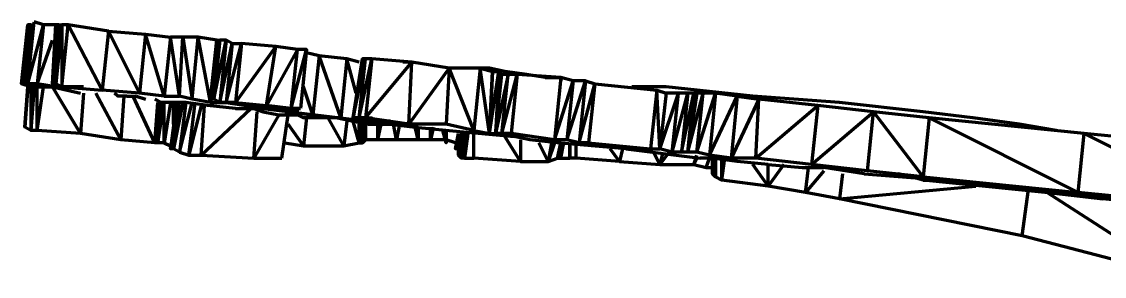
# Model space of a CAD drawing. Header units: inches. Extents: x -243 to 239, y -353 to 248.
# Drawn here: x -242.7 to -184.4, y 233.8 to 247.5 of the extents above; entities that cross this region are included whole.
import ezdxf

# ---------------------------------------------------------------- set-up
doc = ezdxf.new("R2010")
doc.units = ezdxf.units.IN
doc.layers.add('P', color=250, linetype='CONTINUOUS', lineweight=100)

msp = doc.modelspace()

# ---------------------------------------------------------------- linework, layer by layer
at = {"layer": 'P', "color": 191, "linetype": 'CONTINUOUS'}
for points in [[(-242.167, 244), (-242.667, 244.167), (-242.333, 247.333), (-242.5, 244.167), (-242.667, 244.167)], [(-242.333, 245.167), (-242.5, 244.167), (-242.167, 247.333), (-242, 247.333)], [(-242.333, 244.167), (-242, 247.5)], [(-242.333, 244.167), (-241.5, 247.333), (-241.833, 244.167), (-242.333, 244.167)], [(-242.167, 247.333), (-242.333, 247.333)], [(-241.5, 247.333), (-242, 247.5)], [(-240.833, 247.333), (-241.5, 247.333)], [(-240.833, 244.167), (-241, 244.167), (-240.667, 247.333), (-240.833, 247.333)], [(-241, 244.167), (-241, 244.167), (-240.833, 247.333), (-241, 244.167)], [(-240.667, 247.333), (-240.5, 247.333), (-240.833, 244.167)], [(-240.5, 247.333), (-240.5, 244), (-240.833, 244.167), (-240.667, 247.333)], [(-240.5, 244), (-238.333, 243.833), (-240.167, 247.333), (-240.5, 247.333)], [(-240.5, 244), (-240.167, 247.333)], [(-238, 247), (-240.167, 247.333)], [(-235, 243.5), (-234.167, 243.5), (-234.667, 246.667), (-235, 243.5), (-236, 246.833), (-236.333, 243.667), (-238, 247), (-238.333, 243.833)], [(-238, 247), (-236, 246.833), (-234.667, 246.667)], [(-239.833, 244), (-240.833, 244), (-241.833, 244.167), (-241, 246.5)], [(-232.5, 243.167), (-233.5, 243.333), (-233.167, 246.667), (-234, 246.667), (-233.5, 243.333), (-234.167, 243.5), (-234, 246.667), (-234.667, 246.667)], [(-232.167, 246), (-232.167, 246.5), (-233.167, 246.667)], [(-232.167, 246.5), (-232.5, 243.167), (-233.167, 246.667)], [(-232, 246.5), (-232.333, 243.333), (-232.5, 243.333), (-232, 246.5)], [(-232.5, 243.333), (-232.167, 246.5), (-232, 246.5)], [(-232.333, 243.333), (-231.667, 246.5), (-232, 243.167), (-232.333, 243.333)], [(-232.167, 246.5), (-232, 246.5)], [(-231.333, 246.333), (-231.667, 243.167), (-232, 243.167), (-231.333, 246.333), (-231.667, 246.5), (-232, 246.5)], [(-231.667, 243.167), (-230.833, 246.333), (-231.167, 243.167)], [(-231.333, 246.333), (-230.833, 246.333)], [(-228.167, 242.833), (-227.833, 246), (-229.5, 243), (-229, 246.167), (-231.167, 243.167)], [(-229, 246.167), (-230.833, 246.333)], [(-227.833, 246), (-229, 246.167)], [(-228.167, 242.833), (-227.333, 246), (-227.667, 242.833)], [(-227.333, 246), (-227.833, 246)], [(-224.5, 245.333), (-225.167, 245.5), (-226.667, 245.667), (-227.333, 245.833)], [(-225.167, 245.5), (-225.5, 242.333), (-226.667, 245.667), (-227, 242.5), (-227.5, 244)], [(-224.667, 243.667), (-225.167, 245.5)], [(-224.5, 242.333), (-224.833, 242.333), (-224.167, 245.5), (-224.333, 245.5)], [(-224.667, 242.333), (-224.833, 242.333), (-224.333, 245.5), (-224.833, 242.333), (-224.333, 245.5)], [(-224.5, 242.333), (-223.833, 245.5), (-224.167, 242.333), (-224.5, 242.333), (-224.167, 245.5)], [(-221.833, 242), (-224.167, 242.333), (-221.667, 245.333), (-223.833, 245.5), (-224.167, 245.5)], [(-219.667, 245), (-221.833, 242), (-221.667, 245.333)], [(-218, 245), (-219.667, 245), (-221.667, 245.333)], [(-217.5, 241.5), (-217.333, 244.833), (-217.5, 241.5), (-218, 245), (-218.333, 241.667), (-219.667, 245), (-219.833, 242)], [(-218, 245), (-217.333, 244.833), (-217, 244.833), (-216.833, 244.667)], [(-217.5, 241.5), (-217, 244.833), (-217.167, 241.5)], [(-216.833, 241.5), (-216, 244.667), (-216.333, 241.5), (-216.833, 241.5), (-216.5, 244.667), (-217.167, 241.5), (-216.833, 244.667)], [(-216.5, 244.667), (-216.833, 244.667)], [(-213.667, 244.5), (-216, 244.667), (-216.5, 244.667)], [(-240.667, 244), (-242, 244), (-242.5, 244.167)], [(-242.333, 244.167), (-241.667, 244)], [(-241, 244.167), (-240.667, 244)], [(-212.333, 244.333), (-212.667, 241), (-213.333, 241.167), (-212.333, 244.333), (-213, 244.333), (-213.333, 241.167), (-214, 241.167), (-213, 244.333), (-213.667, 244.5), (-214, 241.167), (-216.333, 241.5)], [(-212.667, 241), (-211.833, 244.167), (-212.167, 241)], [(-212.333, 244.333), (-211.833, 244.167), (-208.5, 243.833), (-208, 243.667)], [(-242.167, 244), (-240.5, 244)], [(-241.5, 244), (-241.5, 244), (-241.667, 244), (-241, 244)], [(-241.667, 244), (-241.667, 244)], [(-241.667, 244), (-240.667, 244)], [(-241.5, 244), (-241.5, 244), (-240.5, 244)], [(-241, 244), (-239.5, 243.667)], [(-240.833, 244), (-240.667, 244)], [(-239.333, 244), (-239.833, 244)], [(-239.833, 244), (-239.333, 244)], [(-235, 243.5), (-236.333, 243.667), (-238.333, 243.833)], [(-237, 243.5), (-237.5, 243.5), (-237.667, 243.667)], [(-237, 243.5), (-236.5, 243.5)], [(-236.5, 243.5), (-236, 243.333)], [(-207.667, 240.5), (-208.333, 240.667), (-207.333, 243.667), (-208, 243.667), (-208.333, 240.667), (-208.5, 243.833), (-208.833, 240.667)], [(-207.667, 240.5), (-206.833, 243.667), (-207.167, 240.5), (-207.667, 240.5), (-207.333, 243.667)], [(-206.833, 240.5), (-207.167, 240.5), (-206.5, 243.667), (-206.833, 243.667), (-207.333, 243.667)], [(-206.333, 240.5), (-206.833, 240.5), (-206, 243.667), (-206.5, 243.667)], [(-206.833, 240.5), (-206.333, 243.667), (-206.833, 240.5), (-206.833, 240.5), (-206.5, 243.667)], [(-206.333, 240.5), (-205.333, 243.667), (-205.667, 240.333), (-206.333, 240.5), (-206, 243.667)], [(-204.167, 243.5), (-204.5, 240.167), (-205.667, 240.333), (-204.167, 243.5), (-205.333, 243.667), (-206, 243.667)], [(-204.167, 243.5), (-203, 243.333)], [(-233.833, 243.167), (-234.667, 243.167), (-235.167, 243.167), (-235.5, 243.333)], [(-231.167, 242.833), (-232.667, 243), (-233.833, 243.167)], [(-232.5, 243.167), (-232, 243.167)], [(-232.333, 243.167), (-232.167, 243.167)], [(-232, 243.167), (-231.833, 243.167)], [(-231.833, 243.167), (-231.667, 243.167)], [(-231.167, 243.167), (-231.667, 243.167)], [(-231.667, 243.167), (-229.5, 242.833)], [(-229, 242.833), (-231.667, 243.167)], [(-231.167, 243.167), (-229.5, 243)], [(-228.167, 242.833), (-229.5, 243)], [(-197.167, 239.5), (-200.167, 239.833), (-196.833, 242.667), (-199.833, 243), (-200.167, 239.833), (-203.167, 240.167), (-199.833, 243), (-203, 243.333), (-204.5, 240.167)], [(-203.167, 240.167), (-203, 243.333)], [(-231.167, 242.833), (-229.833, 242.833)], [(-230.167, 242.833), (-229.667, 242.667), (-230.167, 242.833)], [(-229.833, 242.833), (-229.667, 242.667), (-228.833, 242.5)], [(-222.833, 242), (-221.5, 241.833), (-229.833, 242.833)], [(-229.5, 242.833), (-228.167, 242.833)], [(-228.833, 242.833), (-229, 242.833), (-229, 242.833)], [(-227.833, 242.667), (-229, 242.833)], [(-228.833, 242.5), (-227.833, 242.5)], [(-228.5, 242.667), (-227, 242.5), (-225.5, 242.333), (-224.167, 242.167)], [(-228.5, 242.667), (-227.833, 242.667)], [(-227.667, 242.833), (-228.167, 242.833)], [(-228.167, 242.833), (-227.667, 242.833)], [(-227.833, 242.667), (-227.833, 242.833)], [(-225.667, 242.333), (-226.667, 242.333), (-227.5, 242.333), (-227.833, 242.5)], [(-225.667, 242.333), (-224.833, 242.167), (-224, 242), (-223.5, 242)], [(-224.833, 242.333), (-224.667, 242.333)], [(-224.333, 242.333), (-223.833, 242.333), (-223.5, 242.167)], [(-224.167, 242.167), (-224.167, 242.333)], [(-224.167, 242.167), (-224.167, 242.333)], [(-194.167, 239.167), (-197.167, 239.5), (-196.833, 242.667)], [(-194.167, 239.167), (-185.833, 238.333), (-193.833, 242.333), (-196.833, 242.667)], [(-193.833, 242.333), (-194.167, 239.167), (-196.833, 242.667)], [(-177.167, 240.667), (-185.5, 241.5), (-177.5, 237.5), (-185.833, 238.333), (-185.5, 241.5), (-193.833, 242.333)], [(-221.667, 242), (-221.333, 242), (-221.667, 242), (-221.667, 242), (-221.667, 242), (-222.333, 242), (-223.333, 242.167), (-224.167, 242.167)], [(-223, 242.167), (-222.833, 242.167), (-223.5, 242.167)], [(-223.5, 242), (-222.833, 242)], [(-223.333, 242.167), (-223.167, 242.167)], [(-223.167, 242.167), (-223, 242.167)], [(-223, 242.167), (-222.833, 242.167)], [(-222.833, 242.167), (-222.333, 242)], [(-219.833, 242), (-221.833, 242)], [(-221.5, 241.833), (-219.667, 241.667)], [(-218.333, 241.667), (-219.833, 242)], [(-219.667, 241.667), (-216.167, 241.333)], [(-218.333, 241.667), (-217.5, 241.5), (-217.5, 241.5)], [(-217.5, 241.5), (-217.167, 241.5)], [(-216.833, 241.5), (-217.167, 241.5)], [(-213.833, 241), (-215.333, 241.167), (-216.167, 241.333)], [(-210.167, 240.667), (-212, 240.833), (-213.833, 241)], [(-212.167, 241), (-212.667, 241)], [(-212.167, 241), (-208.833, 240.667), (-208.333, 240.667)], [(-210.167, 240.667), (-206.167, 240.167)], [(-202.5, 239.833), (-204.167, 240), (-205.5, 240.167), (-206.167, 240.167)], [(-203.167, 240.167), (-204.5, 240.167)], [(-202.5, 239.833), (-200.667, 239.667), (-199.5, 239.667)], [(-197.333, 239.333), (-199.5, 239.667)], [(-197.333, 239.333), (-193, 239)], [(-194.333, 239.167), (-195.167, 239.167), (-195.667, 239.333), (-195.667, 239.333), (-195.5, 239.333)], [(-194.833, 239.167), (-195.5, 239.333)], [(-194.167, 239.167), (-194.167, 239), (-194.833, 239.167)], [(-188.167, 238.5), (-191.333, 238.833), (-194.333, 239.167)], [(-186, 238.333), (-186, 238.167), (-194.167, 239), (-194, 239)], [(-193, 239), (-188.833, 238.5)], [(-188.833, 238.5), (-184.5, 238)], [(-179, 237.667), (-185, 238.167), (-188.167, 238.5)], [(-178, 237.333), (-186, 238.167), (-185.833, 238.333)], [(-153.5, 234.833), (-161.333, 235.667), (-184.5, 238)]]:
    msp.add_lwpolyline(points, dxfattribs=at)
at = {"layer": 'P', "color": 151, "linetype": 'CONTINUOUS'}
for points in [[(-222, 245.333), (-222.167, 245.333)], [(-221.833, 245.333), (-222, 245.333)], [(-218.833, 245), (-219.167, 245)], [(-217.5, 245), (-218.833, 245)], [(-214.5, 244.5), (-215.5, 244.667), (-216.667, 244.833), (-217.5, 245)], [(-214.5, 244.5), (-213.667, 244.5), (-213.667, 244.333)], [(-242.167, 244), (-242.167, 241.667), (-242.5, 241.833), (-242.333, 244)], [(-242.5, 241.833), (-242.333, 244), (-242.5, 241.833)], [(-242, 244), (-242.167, 241.667)], [(-241.833, 241.667), (-241.5, 244)], [(-241.833, 241.667), (-241.833, 244)], [(-239.333, 243.667), (-239.5, 241.5), (-241, 244)], [(-237.167, 243.5), (-237.333, 241.167), (-238.667, 243.667)], [(-235.5, 241), (-236.667, 243.5)], [(-209.5, 244), (-209.833, 244)], [(-208.833, 244), (-209.5, 244)], [(-208, 244), (-208.833, 244)], [(-194.167, 242.667), (-198.667, 243.167), (-203.333, 243.5), (-208, 244)], [(-235.333, 243.167), (-235.5, 241), (-235.333, 243.167)], [(-235.167, 243.167), (-235.333, 241), (-235.5, 241), (-235.333, 243.167)], [(-235, 241), (-235.333, 241), (-235, 243.167)], [(-234.667, 243.167), (-235, 241), (-235, 243.167)], [(-234.5, 240.667), (-234.667, 240.667), (-234.167, 243.167)], [(-234.333, 243.167), (-234.667, 240.667)], [(-234.5, 242), (-234.5, 243.167)], [(-234, 243.167), (-234.5, 240.667)], [(-233.833, 243.167), (-234.167, 240.5), (-234.5, 240.667), (-234.167, 243.167)], [(-234.167, 240.5), (-233.5, 243.167)], [(-233.667, 240.333), (-233.333, 243.167)], [(-233, 243), (-233.667, 240.333)], [(-233, 240.333), (-232.833, 243)], [(-233, 240.333), (-230.333, 242.833)], [(-230.167, 240.167), (-230, 242.667)], [(-228.833, 242.5), (-230.167, 240.167)], [(-228.667, 240.167), (-228.333, 242.5)], [(-227.333, 242.333), (-227.5, 240.833), (-228.333, 242)], [(-225.167, 242.167), (-225.333, 240.833), (-226.167, 242.333)], [(-187, 241.667), (-189, 242), (-191.5, 242.333), (-194.167, 242.667)], [(-224.5, 241), (-224.833, 242.167)], [(-224.5, 241), (-224.333, 242), (-224.5, 241), (-224.5, 242)], [(-224.333, 242), (-224.333, 241)], [(-224.333, 241), (-224.333, 242)], [(-224.167, 242), (-224.167, 241.167)], [(-224.167, 241.167), (-224.167, 242)], [(-223.5, 241.167), (-223.333, 242)], [(-223.5, 241.167), (-223.5, 242)], [(-222.333, 242), (-222.5, 241.167), (-222.667, 242)], [(-221.333, 241.833), (-221.333, 241.167), (-221.5, 241.833)], [(-220.5, 241.833), (-220.667, 241.167), (-220.667, 241.833)], [(-235.5, 241), (-237.333, 241.167), (-239.5, 241.5), (-241.833, 241.667), (-242.167, 241.667)], [(-224.5, 241), (-224.333, 241), (-224.167, 241.167)], [(-219.333, 241), (-219.833, 241.167), (-220.5, 241.167), (-221.167, 241.167), (-221.667, 241.167), (-222.333, 241.167), (-223, 241.167), (-223.5, 241.167), (-224.167, 241.167)], [(-219.833, 241.667), (-219.833, 241), (-220, 241.667)], [(-219.167, 240.667), (-219.333, 240.667), (-219.167, 241.5)], [(-219.167, 241.5), (-219.167, 240.333)], [(-219, 241.5), (-219, 240.167), (-219.167, 240.333), (-219.167, 241.5)], [(-219.167, 240.333), (-219.167, 241.5)], [(-218.833, 241.5), (-218.833, 240.167), (-219, 240.167), (-218.833, 241.5)], [(-218.667, 241.5), (-218.833, 240.167)], [(-218.333, 240.167), (-218.333, 241.5)], [(-218.333, 240.167), (-218.333, 241.5)], [(-215.833, 241.167), (-215.833, 240), (-218.333, 240.167)], [(-215.833, 240), (-216.667, 241.333)], [(-187, 241.667), (-187, 241.667)], [(-235, 241), (-234.667, 240.833)], [(-228.5, 241), (-227.5, 240.833), (-225.333, 240.833)], [(-225.333, 240.833), (-224.5, 241)], [(-224.5, 241), (-224.333, 241)], [(-214.167, 241), (-214.333, 240), (-214.833, 241)], [(-214, 241), (-214.333, 240)], [(-213.833, 240.167), (-213.667, 241)], [(-213.667, 240.167), (-213.5, 241)], [(-213.667, 241), (-213.667, 240.167)], [(-213.667, 240.167), (-213.5, 241)], [(-213.667, 240.167), (-213.667, 241)], [(-213.167, 241), (-213.167, 240.167)], [(-213.167, 240.167), (-213.167, 241)], [(-212.833, 240.167), (-212.833, 241)], [(-212.833, 240.167), (-212.833, 241)], [(-210.333, 240.667), (-210.5, 240), (-211, 240.667)], [(-234.167, 240.5), (-233.667, 240.333), (-233, 240.333)], [(-233, 240.333), (-230.167, 240.167), (-228.667, 240.167)], [(-218.833, 240.167), (-218.333, 240.167)], [(-215.833, 240), (-214.333, 240), (-213.833, 240.167), (-213.667, 240.167)], [(-213.667, 240.167), (-213.167, 240.167)], [(-210.5, 240), (-212.833, 240.167), (-213.167, 240.167)], [(-210.5, 240), (-208.333, 239.833)], [(-208.167, 240.5), (-208.333, 239.833), (-208.667, 240.5)], [(-207.833, 240.5), (-208.333, 239.833)], [(-206.5, 239.833), (-206.333, 240.333)], [(-206.5, 239.833), (-206.333, 240.167)], [(-205.833, 239.667), (-205.667, 240.167)], [(-205.333, 240.167), (-205.333, 239.167), (-205.5, 239.333), (-205.5, 240.167)], [(-205.333, 240.167), (-205.333, 239.167)], [(-205, 239), (-204.833, 240.167)], [(-205, 239), (-205, 240.167)], [(-208.333, 239.833), (-206.5, 239.833), (-205.833, 239.667)], [(-205.833, 239.667), (-205.5, 239.667)], [(-202.5, 238.667), (-203.333, 239.833)], [(-201.667, 239.833), (-202.5, 238.667), (-202.5, 239.833)], [(-198.5, 239.333), (-198.667, 238), (-200.5, 238.333), (-200.333, 239.667)], [(-199.5, 239.5), (-200.5, 238.333)], [(-200.5, 238.333), (-202.5, 238.667), (-205, 239), (-205.333, 239.167)], [(-188.833, 236), (-198.667, 238), (-191.333, 238.667)], [(-187.5, 238.333), (-180.5, 233.833), (-188.833, 236), (-188.5, 238.5)]]:
    msp.add_lwpolyline(points, dxfattribs=at)

doc.saveas('drawing.dxf')
